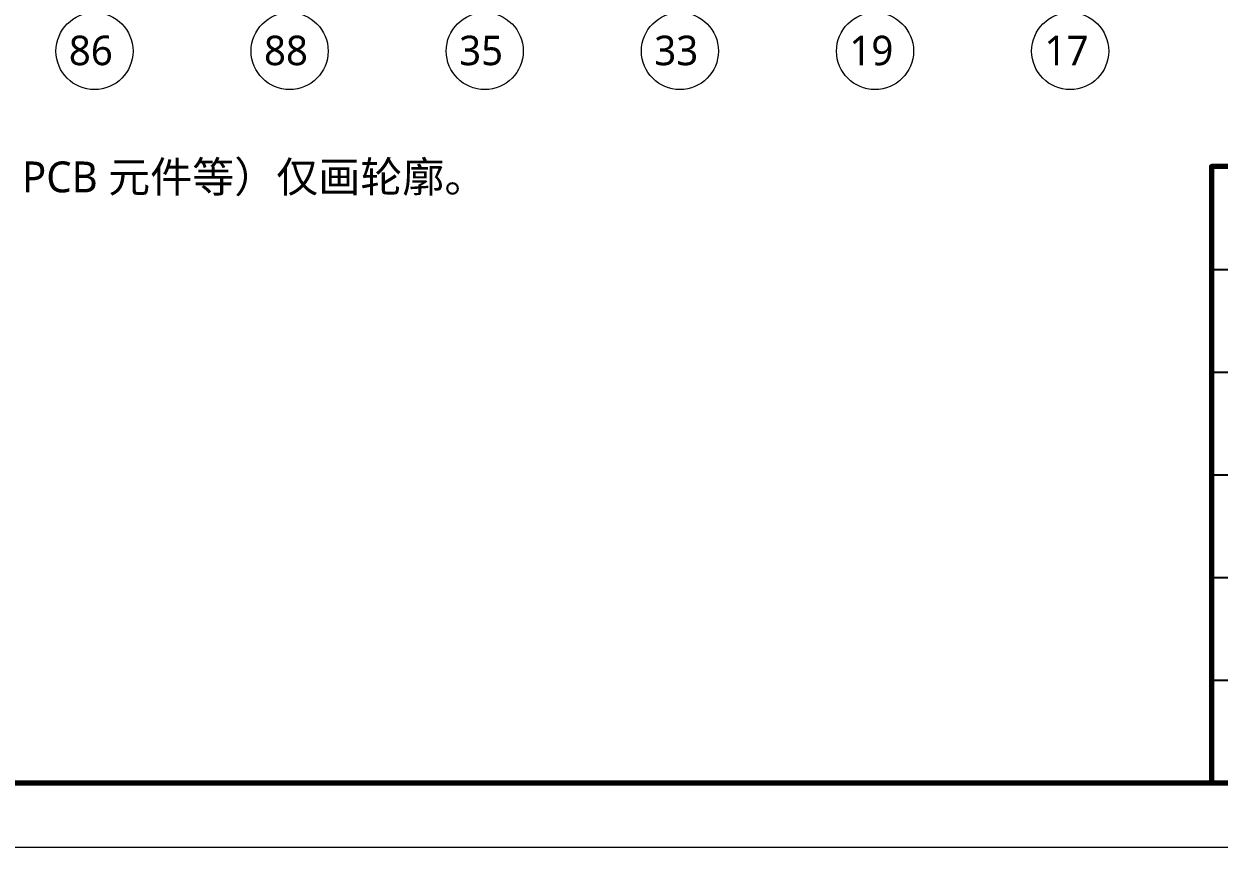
# Model space of a CAD drawing. Header units: millimetres. Extents: x 0 to 420, y 0 to 297.
# Drawn here: x 142.5 to 235.6, y 0 to 64.1 of the extents above; entities that cross this region are included whole.
import ezdxf

# ---------------------------------------------------------------- set-up
doc = ezdxf.new("R2010")
doc.units = ezdxf.units.MM
for name, color, linetype, lineweight in [('DIM', 3, 'CONTINUOUS', 18), ('FRAME', 7, 'CONTINUOUS', 70), ('TEXT', 7, 'CONTINUOUS', 25)]:
    doc.layers.add(name, color=color, linetype=linetype, lineweight=lineweight)
doc.styles.add('CJK', font='NotoSansCJK-Regular.ttc')

msp = doc.modelspace()

# ---------------------------------------------------------------- linework, layer by layer
at = {"layer": 'DIM'}
for centre in [(148, 62), (163.2, 62), (178.4, 62), (193.6, 62), (208.8, 62), (224, 62)]:
    msp.add_circle(centre, 3, dxfattribs=at)
at = {"layer": 'FRAME', "lineweight": 18}
msp.add_lwpolyline([(0, 0), (420, 0), (420, 297), (0, 297)], close=True, dxfattribs=at)
at = {"layer": 'FRAME'}
for points in [[(25, 5), (415, 5), (415, 292), (25, 292)], [(235, 5), (415, 5), (415, 53), (235, 53)]]:
    msp.add_lwpolyline(points, close=True, dxfattribs=at)
at = {"layer": 'TEXT'}
for p, q in [((235, 45), (415, 45)), ((235, 37), (415, 37)), ((235, 29), (415, 29)), ((235, 21), (415, 21)), ((235, 13), (415, 13))]:
    msp.add_line(p, q, dxfattribs=at)

# ---------------------------------------------------------------- texts
at = {"layer": 'DIM', "style": 'CJK'}
for s, p in [('86', (146, 60.9)), ('88', (161.2, 60.9)), ('35', (176.4, 60.9)), ('33', (191.6, 60.9)), ('19', (206.8, 60.9)), ('17', (222, 60.9))]:
    msp.add_text(s, height=2.3, dxfattribs=at).set_placement(p)
at = {"layer": 'TEXT', "style": 'CJK'}
msp.add_text('序号对应 ASSY-01-BOM；剖面线：自制件/轴承/挡圈；外购占位件（电芯、PCB 元件等）仅画轮廓。', height=2.4, dxfattribs=at).set_placement((34, 51))

doc.saveas('drawing.dxf')
